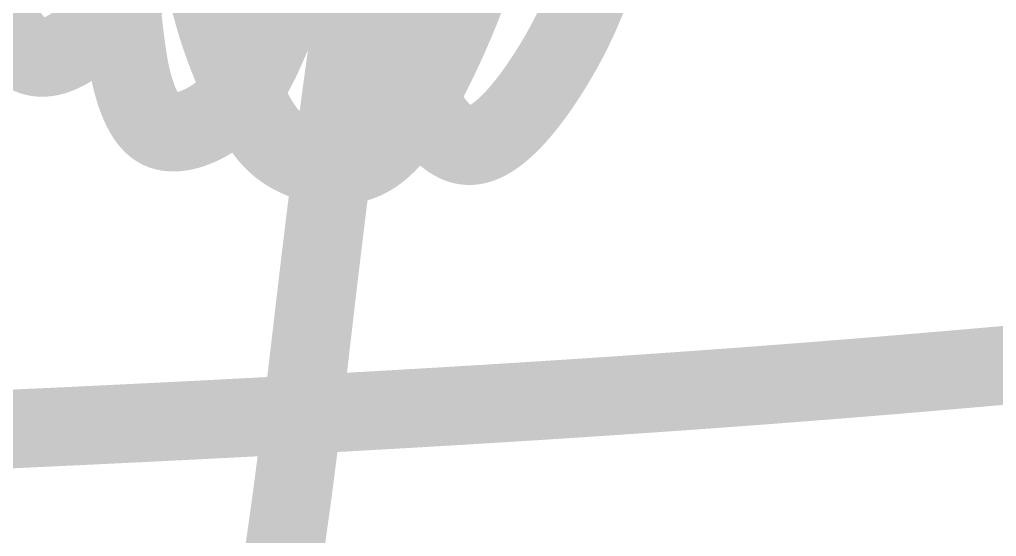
# Model space of a CAD drawing. Header units: millimetres. Extents: x -85362 to 12792, y -54701 to -36522.
# Drawn here: x 11739.7 to 11949.5, y -46226.4 to -46115.4 of the extents above; entities that cross this region are included whole.
import ezdxf
from ezdxf.enums import TextEntityAlignment as Align

# ---------------------------------------------------------------- set-up
doc = ezdxf.new("R2010")
doc.units = ezdxf.units.MM
doc.header["$MEASUREMENT"] = 0
for name, color, linetype, lineweight in [('LC ISO', 153, 'Continuous', 13), ('LC Net thay', 7, 'Continuous', 25), ('LC Text1', 3, 'Continuous', 20)]:
    doc.layers.add(name, color=color, linetype=linetype, lineweight=lineweight)
doc.styles.add('Khungten', font='', dxfattribs={"width": 0.9, "height": 5000})
doc.styles.add('Title', font='', dxfattribs={"width": 0.8})
doc.styles.get('Khungten').set_extended_font_data('.VnAvantH')
doc.styles.get('Title').set_extended_font_data('.VnBlackH')

# ---------------------------------------------------------------- blocks, each defined once
blk = doc.blocks.new('Mr. Giang')
at = {"layer": 'LC ISO', "const_width": 50}
for points in [[(3128.79, 189.16), (3129.23, 187.36), (3129.69, 185.56), (3130.19, 183.77), (3130.71, 181.98), (3131.27, 180.19), (3131.86, 178.4), (3132.49, 176.61), (3133.14, 174.82), (3133.84, 173.04), (3134.56, 171.25), (3135.33, 169.47), (3136.13, 167.69), (3136.97, 165.91), (3137.85, 164.13), (3138.62, 162.65), (3139.73, 160.58), (3140.73, 158.82), (3141.77, 157.08), (3142.85, 155.36), (3143.97, 153.68), (3145.12, 152.05), (3146.31, 150.47), (3147.54, 148.95), (3148.8, 147.5), (3150.1, 146.12), (3151.43, 144.83), (3152.8, 143.64), (3154.2, 142.55), (3155.63, 141.57), (3157.09, 140.71), (3158.59, 139.98), (3160.12, 139.38), (3160.98, 139.11), (3163.26, 138.62), (3164.87, 138.46), (3166.51, 138.42), (3168.17, 138.52), (3169.84, 138.74), (3171.54, 139.07), (3173.24, 139.52), (3174.96, 140.07), (3176.68, 140.71), (3178.41, 141.45), (3180.15, 142.28), (3181.88, 143.18), (3183.61, 144.16), (3185.34, 145.2), (3187.05, 146.31), (3188.76, 147.48), (3190.46, 148.69), (3192.14, 149.94), (3193.8, 151.24), (3195.44, 152.56), (3197.06, 153.92), (3198.66, 155.29), (3199.8, 156.3), (3201.76, 158.06), (3203.26, 159.47), (3204.74, 160.88), (3206.18, 162.3), (3207.6, 163.73), (3208.99, 165.16), (3210.36, 166.61), (3211.69, 168.06), (3213, 169.52), (3214.29, 170.99), (3215.54, 172.47), (3216.78, 173.95), (3217.98, 175.44), (3219.17, 176.94), (3220.33, 178.45), (3221.46, 179.97), (3222.58, 181.49), (3223.67, 183.01), (3224.73, 184.55), (3225.78, 186.09), (3226.8, 187.64)], [(3215.06, 188.21), (3215.18, 186.41), (3215.31, 184.62), (3215.44, 182.82), (3215.58, 181.03), (3215.72, 179.24), (3215.87, 177.45), (3216.02, 175.67), (3216.17, 173.88), (3216.33, 172.1), (3216.5, 170.31), (3216.67, 168.53), (3216.84, 166.75), (3217.02, 164.97), (3217.21, 163.19), (3217.4, 161.41), (3217.6, 159.64), (3217.8, 157.86), (3218, 156.09), (3218.21, 154.32), (3218.43, 152.54), (3218.65, 150.77), (3218.88, 149.01), (3219.11, 147.24), (3219.35, 145.47), (3219.65, 143.24), (3219.84, 141.95), (3220.09, 140.18), (3220.36, 138.42), (3220.63, 136.66), (3220.92, 134.89), (3221.23, 133.12), (3221.56, 131.35), (3221.91, 129.57), (3222.28, 127.78), (3222.68, 125.99), (3223.11, 124.19), (3223.57, 122.38), (3224.07, 120.57), (3224.6, 118.74), (3225.17, 116.9), (3225.65, 115.42), (3226.43, 113.19), (3227.13, 111.32), (3227.88, 109.48), (3228.68, 107.65), (3229.53, 105.86), (3230.43, 104.12), (3231.39, 102.44), (3232.41, 100.84), (3233.49, 99.31), (3234.64, 97.88), (3235.85, 96.55), (3237.13, 95.35), (3238.47, 94.27), (3239.89, 93.34), (3241, 92.74), (3242.95, 91.94), (3244.59, 91.47), (3246.28, 91.15), (3248.02, 90.97), (3249.81, 90.92), (3251.64, 90.99), (3253.5, 91.18), (3255.38, 91.49), (3257.28, 91.9), (3259.18, 92.4), (3261.09, 93), (3262.99, 93.68), (3264.88, 94.43), (3266.74, 95.25), (3268.58, 96.13), (3270.39, 97.07), (3272.61, 98.33), (3273.86, 99.08), (3275.52, 100.15), (3277.13, 101.25), (3278.7, 102.38), (3280.22, 103.55), (3281.69, 104.76), (3283.12, 105.99), (3284.5, 107.26), (3285.85, 108.56), (3287.15, 109.88), (3288.42, 111.24), (3289.65, 112.62), (3290.84, 114.03), (3292, 115.46), (3293.12, 116.92), (3294.21, 118.4), (3295.28, 119.9), (3296.31, 121.42), (3297.31, 122.97), (3298.29, 124.53), (3299.24, 126.11), (3300.17, 127.7), (3301.07, 129.31), (3301.95, 130.94), (3302.82, 132.58), (3303.66, 134.23), (3304.49, 135.89), (3305.29, 137.57), (3306.09, 139.25), (3306.87, 140.94), (3307.64, 142.64), (3308.4, 144.34), (3309.14, 146.05), (3309.88, 147.77), (3310.62, 149.48), (3311.34, 151.2), (3312.07, 152.92), (3312.78, 154.64), (3313.5, 156.36), (3314.22, 158.08), (3314.82, 159.51), (3315.66, 161.5), (3316.38, 163.2), (3317.1, 164.9), (3317.82, 166.6), (3318.55, 168.29), (3319.28, 169.98), (3320, 171.67), (3320.73, 173.36), (3321.46, 175.04), (3322.19, 176.72), (3322.92, 178.4), (3323.65, 180.08), (3324.38, 181.76), (3325.1, 183.43), (3325.83, 185.11), (3326.56, 186.78), (3327.29, 188.45)], [(3269.91, 188.1), (3270.27, 186.3), (3270.64, 184.5), (3271.03, 182.7), (3271.42, 180.91), (3271.82, 179.12), (3272.24, 177.33), (3272.67, 175.55), (3273.11, 173.77), (3273.55, 172), (3274.02, 170.22), (3274.49, 168.46), (3274.97, 166.69), (3275.67, 164.22), (3275.97, 163.18), (3276.49, 161.43), (3277.02, 159.68), (3277.56, 157.94), (3278.11, 156.2), (3278.67, 154.46), (3279.25, 152.73), (3279.83, 151), (3280.43, 149.28), (3281.03, 147.56), (3281.65, 145.84), (3282.28, 144.13), (3282.91, 142.41), (3283.56, 140.71), (3284.22, 139), (3284.89, 137.3), (3285.57, 135.6), (3286.25, 133.9), (3286.95, 132.21), (3287.66, 130.51), (3288.38, 128.82), (3289.11, 127.13), (3289.84, 125.45), (3290.59, 123.76), (3291.34, 122.08), (3292.11, 120.4), (3292.88, 118.72), (3293.67, 117.04), (3294.46, 115.36), (3295.26, 113.69), (3296.06, 112.03), (3296.89, 110.34), (3297.72, 108.67), (3298.56, 107), (3299.42, 105.35), (3300.3, 103.7), (3301.19, 102.07), (3302.11, 100.45), (3303.05, 98.85), (3304.02, 97.28), (3305.02, 95.72), (3306.05, 94.19), (3307.11, 92.68), (3308.21, 91.21), (3309.34, 89.77), (3310.52, 88.36), (3311.74, 86.99), (3313, 85.66), (3314.31, 84.38), (3315.66, 83.13), (3317.07, 81.93), (3318.29, 80.97), (3320.05, 79.69), (3321.62, 78.65), (3323.23, 77.65), (3324.89, 76.72), (3326.59, 75.83), (3328.33, 75.01), (3330.1, 74.24), (3331.9, 73.52), (3333.72, 72.87), (3335.58, 72.27), (3337.45, 71.73), (3339.33, 71.26), (3341.24, 70.84), (3343.15, 70.49), (3345.06, 70.2), (3346.98, 69.98), (3348.9, 69.82), (3350.81, 69.72), (3352.72, 69.7), (3354.62, 69.74), (3356.5, 69.84), (3358.36, 70.02), (3360.2, 70.27), (3362.02, 70.59), (3363.8, 70.98), (3365.56, 71.44), (3367.55, 72.07), (3368.96, 72.59), (3370.6, 73.27), (3372.21, 74.02), (3373.78, 74.84), (3375.31, 75.72), (3376.81, 76.67), (3378.28, 77.68), (3379.71, 78.74), (3381.11, 79.86), (3382.48, 81.04), (3383.82, 82.26), (3385.13, 83.53), (3386.41, 84.85), (3387.67, 86.21), (3388.89, 87.61), (3390.1, 89.05), (3391.28, 90.53), (3392.44, 92.04), (3393.57, 93.58), (3394.69, 95.15), (3395.78, 96.74), (3396.86, 98.36), (3397.91, 100), (3398.95, 101.66), (3399.98, 103.33), (3400.98, 105.02), (3401.98, 106.72), (3402.96, 108.43), (3403.93, 110.15), (3404.88, 111.87), (3406.2, 114.26), (3406.76, 115.31), (3407.69, 117.03), (3408.61, 118.75), (3409.52, 120.47), (3410.42, 122.19), (3411.31, 123.9), (3412.2, 125.62), (3413.07, 127.33), (3413.94, 129.04), (3414.79, 130.75), (3415.64, 132.46), (3416.48, 134.17), (3417.32, 135.88), (3418.14, 137.58), (3418.96, 139.29), (3419.77, 140.99), (3420.57, 142.7), (3421.36, 144.4), (3422.14, 146.1), (3422.92, 147.8), (3423.69, 149.5), (3424.45, 151.2), (3425.2, 152.9), (3425.95, 154.6), (3426.69, 156.3), (3427.42, 158), (3428.14, 159.7), (3428.86, 161.4), (3429.57, 163.1), (3430.27, 164.79), (3430.97, 166.49), (3431.66, 168.19), (3432.34, 169.89), (3433.02, 171.58), (3433.69, 173.28), (3434.35, 174.98), (3435, 176.67), (3435.65, 178.37), (3436.3, 180.07), (3436.93, 181.77), (3437.56, 183.47), (3438.19, 185.17), (3438.81, 186.87), (3439.42, 188.57)], [(3379.92, 187.78), (3380.28, 186.05), (3380.65, 184.32), (3381.04, 182.58), (3381.43, 180.83), (3381.84, 179.08), (3382.26, 177.32), (3382.7, 175.54), (3383.14, 173.76), (3383.61, 171.96), (3384.09, 170.14), (3384.58, 168.31), (3385.09, 166.46), (3385.62, 164.59), (3386.16, 162.7), (3386.72, 160.78), (3387.3, 158.85), (3387.65, 157.71), (3388.52, 154.9), (3389.16, 152.89), (3389.81, 150.86), (3390.49, 148.82), (3391.18, 146.76), (3391.89, 144.69), (3392.62, 142.61), (3393.37, 140.53), (3394.13, 138.44), (3394.91, 136.35), (3395.71, 134.26), (3396.53, 132.18), (3397.36, 130.11), (3398.21, 128.04), (3399.08, 125.99), (3399.96, 123.95), (3400.86, 121.93), (3401.78, 119.93), (3402.71, 117.95), (3403.66, 116), (3404.63, 114.07), (3405.61, 112.18), (3406.61, 110.32), (3407.62, 108.5), (3408.64, 106.71), (3409.69, 104.97), (3410.74, 103.27), (3411.81, 101.61), (3412.9, 100.01), (3414, 98.46), (3415.12, 96.96), (3416.24, 95.52), (3417.39, 94.14), (3418.54, 92.82), (3419.71, 91.57), (3420.9, 90.38), (3422.1, 89.27), (3423.31, 88.23), (3424.53, 87.26), (3425.77, 86.37), (3427.01, 85.56), (3428.28, 84.84), (3429.55, 84.2), (3430.84, 83.65), (3432.13, 83.2), (3433.44, 82.83), (3434.77, 82.57), (3436.1, 82.4), (3437.19, 82.34), (3438.8, 82.37), (3440.17, 82.51), (3441.54, 82.75), (3442.93, 83.08), (3444.32, 83.5), (3445.72, 84.01), (3447.12, 84.61), (3448.53, 85.29), (3449.95, 86.05), (3451.36, 86.89), (3452.78, 87.8), (3454.2, 88.78), (3455.62, 89.84), (3457.04, 90.95), (3458.46, 92.13), (3459.88, 93.37), (3461.29, 94.66), (3462.7, 96.01), (3464.11, 97.41), (3465.51, 98.86), (3466.9, 100.35), (3468.29, 101.88), (3469.66, 103.45), (3471.03, 105.06), (3472.39, 106.7), (3473.73, 108.37), (3475.07, 110.07), (3476.39, 111.79), (3477.7, 113.53), (3478.99, 115.29), (3480.27, 117.07), (3481.53, 118.86), (3482.77, 120.66), (3484, 122.46), (3485.2, 124.27), (3486.39, 126.07), (3487.56, 127.88), (3488.73, 129.73), (3489.82, 131.47), (3490.92, 133.26), (3492, 135.03), (3493.06, 136.8), (3494.09, 138.56), (3495.1, 140.32), (3496.1, 142.07), (3497.07, 143.81), (3498.03, 145.54), (3498.96, 147.27), (3499.88, 148.99), (3500.78, 150.71), (3501.66, 152.42), (3502.52, 154.13), (3503.37, 155.83), (3504.19, 157.52), (3505.01, 159.22), (3505.8, 160.9), (3506.58, 162.59), (3507.35, 164.27), (3508.1, 165.95), (3508.84, 167.62), (3509.56, 169.29), (3510.27, 170.96), (3510.96, 172.63), (3511.65, 174.29), (3512.32, 175.95), (3512.98, 177.61), (3513.62, 179.27), (3514.26, 180.93), (3514.88, 182.59), (3515.5, 184.25), (3516.1, 185.9), (3516.7, 187.56)], [(3366.9, 189.2), (3366.64, 187.39), (3366.37, 185.58), (3366.11, 183.77), (3365.84, 181.96), (3365.58, 180.15), (3365.32, 178.34), (3365.06, 176.53), (3364.8, 174.72), (3364.54, 172.9), (3364.27, 171.09), (3364.02, 169.28), (3363.76, 167.47), (3363.5, 165.66), (3363.24, 163.84), (3362.98, 162.03), (3362.73, 160.22), (3362.47, 158.4), (3362.21, 156.59), (3361.96, 154.78), (3361.7, 152.96), (3361.45, 151.15), (3361.2, 149.34), (3360.94, 147.52), (3360.69, 145.71), (3360.44, 143.89), (3360.19, 142.08), (3359.94, 140.26), (3359.69, 138.45), (3359.44, 136.64), (3359.19, 134.82), (3358.94, 133.01), (3358.69, 131.19), (3358.44, 129.37), (3358.19, 127.56), (3357.95, 125.74), (3357.7, 123.93), (3357.46, 122.11), (3357.21, 120.3), (3356.97, 118.48), (3356.72, 116.66), (3356.48, 114.85), (3356.23, 113.03), (3355.99, 111.21), (3355.75, 109.4), (3355.51, 107.58), (3355.27, 105.76), (3355.03, 103.95), (3354.79, 102.13), (3354.55, 100.31), (3354.31, 98.49), (3354.07, 96.68), (3353.83, 94.86), (3353.59, 93.04), (3353.35, 91.22), (3353.12, 89.4), (3352.88, 87.59), (3352.64, 85.77), (3352.41, 83.95), (3352.17, 82.13), (3351.94, 80.31), (3351.71, 78.49), (3351.47, 76.68), (3351.24, 74.86), (3351.01, 73.04), (3350.77, 71.22), (3350.54, 69.4), (3350.31, 67.58), (3350.08, 65.76), (3349.85, 63.94), (3349.62, 62.12), (3349.39, 60.3), (3349.16, 58.48), (3348.93, 56.66), (3348.7, 54.84), (3348.47, 53.03), (3348.25, 51.21), (3348.02, 49.39), (3347.79, 47.57), (3347.57, 45.75), (3347.34, 43.93), (3347.11, 42.11), (3346.89, 40.29), (3346.66, 38.46), (3346.44, 36.64), (3346.22, 34.82), (3345.99, 33), (3345.77, 31.18), (3345.55, 29.36), (3345.32, 27.54), (3345.1, 25.72), (3344.88, 23.9), (3344.66, 22.08), (3344.44, 20.26), (3344.22, 18.44), (3344, 16.62), (3343.78, 14.8), (3343.56, 12.98), (3343.34, 11.16), (3343.12, 9.33), (3342.9, 7.51), (3342.69, 5.69), (3342.47, 3.87), (3342.25, 2.05), (3342.03, 0.23), (3341.82, -1.59), (3341.6, -3.41), (3341.29, -6.04), (3341.17, -7.06), (3340.96, -8.88), (3340.74, -10.7), (3340.53, -12.52), (3340.31, -14.34), (3340.1, -16.16), (3339.89, -17.98), (3339.67, -19.8), (3339.46, -21.63), (3339.25, -23.45), (3339.03, -25.27), (3338.82, -27.09), (3338.61, -28.91), (3338.4, -30.73), (3338.18, -32.55), (3337.97, -34.37), (3337.76, -36.2), (3337.55, -38.02), (3337.33, -39.84), (3337.12, -41.66), (3336.91, -43.48), (3336.7, -45.3), (3336.48, -47.12), (3336.27, -48.94), (3336.06, -50.76), (3335.85, -52.58), (3335.63, -54.4), (3335.42, -56.23), (3335.21, -58.05), (3334.99, -59.87), (3334.78, -61.69), (3334.57, -63.51), (3334.35, -65.33), (3334.14, -67.15), (3333.92, -68.97), (3333.71, -70.79), (3333.49, -72.61), (3333.28, -74.43), (3333.06, -76.25), (3332.84, -78.07), (3332.63, -79.89), (3332.41, -81.71), (3332.19, -83.53), (3331.97, -85.34), (3331.75, -87.16), (3331.53, -88.98), (3331.31, -90.8), (3331.09, -92.62), (3330.87, -94.44), (3330.65, -96.26), (3330.43, -98.08), (3330.2, -99.89), (3329.98, -101.71), (3329.75, -103.53), (3329.53, -105.35), (3329.3, -107.16), (3329.08, -108.98), (3328.85, -110.8), (3328.62, -112.62), (3328.39, -114.43), (3328.16, -116.25), (3327.93, -118.07), (3327.7, -119.88), (3327.47, -121.7), (3327.23, -123.52), (3327, -125.33), (3326.76, -127.15), (3326.53, -128.96), (3326.29, -130.78), (3326.05, -132.59), (3325.81, -134.41), (3325.57, -136.22), (3325.33, -138.04), (3325.09, -139.85), (3324.84, -141.67), (3324.6, -143.48), (3324.35, -145.29), (3324.11, -147.11), (3323.86, -148.92), (3323.61, -150.73), (3323.36, -152.55), (3323.11, -154.36), (3322.85, -156.17), (3322.6, -157.98), (3322.34, -159.8), (3322.18, -160.94), (3321.83, -163.42), (3321.57, -165.23), (3321.31, -167.04), (3321.05, -168.85), (3320.78, -170.66), (3320.52, -172.47), (3320.25, -174.28), (3319.99, -176.09), (3319.72, -177.9), (3319.45, -179.71), (3319.18, -181.52), (3318.91, -183.33), (3318.64, -185.14), (3318.37, -186.95), (3318.1, -188.76), (3317.83, -190.57), (3317.56, -192.38)], [(3122.71, -98.9), (3133.55, -98.41), (3144.38, -97.91), (3155.22, -97.41), (3166.05, -96.91), (3176.89, -96.4), (3187.72, -95.89), (3198.56, -95.37), (3209.39, -94.85), (3220.23, -94.32), (3231.06, -93.79), (3241.89, -93.26), (3252.73, -92.72), (3263.56, -92.17), (3274.39, -91.62), (3285.22, -91.06), (3296.05, -90.5), (3306.89, -89.93), (3317.72, -89.36), (3328.55, -88.78), (3339.38, -88.19), (3350.21, -87.6), (3361.04, -87), (3371.86, -86.4), (3382.69, -85.78), (3393.52, -85.16), (3404.35, -84.53), (3415.17, -83.9), (3426, -83.26), (3436.82, -82.61), (3447.65, -81.95), (3458.47, -81.28), (3469.3, -80.61), (3480.12, -79.93), (3490.94, -79.23), (3501.76, -78.53), (3512.58, -77.83), (3523.4, -77.11), (3534.22, -76.38), (3545.04, -75.64), (3555.86, -74.9), (3566.67, -74.14), (3577.49, -73.38), (3588.3, -72.6), (3599.12, -71.82), (3609.93, -71.02), (3620.74, -70.22), (3631.55, -69.4), (3642.36, -68.57), (3650.85, -67.92), (3663.98, -66.89), (3674.79, -66.03), (3685.59, -65.16), (3696.4, -64.28), (3707.2, -63.39), (3718.01, -62.48), (3728.81, -61.57), (3739.61, -60.65), (3750.41, -59.72), (3761.21, -58.78), (3772.01, -57.83), (3782.81, -56.87), (3793.61, -55.9), (3804.4, -54.92)]]:
    blk.add_lwpolyline(points, dxfattribs=at)
blk = doc.blocks.new('lcdi fix')
at = {"layer": 'LC ISO', "xscale": 0.5517597207315703, "yscale": 0.5517597207315703, "zscale": 0.5517597207315703}
blk.add_blockref('Mr. Giang', (37341.12, -913.19), dxfattribs=at)
at = {"color": 7, "style": 'Khungten', "width": 0.8}
for tag, p in [('REVISION', (39498.75, -10746.3)), ('NGAYHT', (39546.07, -11609.37))]:
    blk.add_attdef(tag, text='', height=200, dxfattribs=at).set_placement(p, align=Align.CENTER)
at = {"layer": 'LC Text1', "style": 'Title', "width": 1.485915}
for tag, p, p2 in [('TENBANVE1', (36912.66, -8885.76), (40339.14, -8885.76)), ('TENBANVE2', (36912.66, -9562.47), (40339.14, -9562.47))]:
    blk.add_attdef(tag, text='', height=250, dxfattribs=at).set_placement(p, p2, align=Align.FIT)
at = {"layer": 'LC Text1', "style": 'Title', "width": 0.7}
blk.add_attdef('SOBANVE', text='', height=250, dxfattribs=at).set_placement((39561.98, -13896.18), align=Align.CENTER)

msp = doc.modelspace()

# ---------------------------------------------------------------- block references
at = {"layer": 'LC Net thay', "xscale": 0.6120766616163446, "yscale": 0.6120766616163446, "zscale": 0.6120766616163446}
msp.add_blockref('lcdi fix', (-12180.3, -45611.31), dxfattribs=at)

doc.saveas('drawing.dxf')
